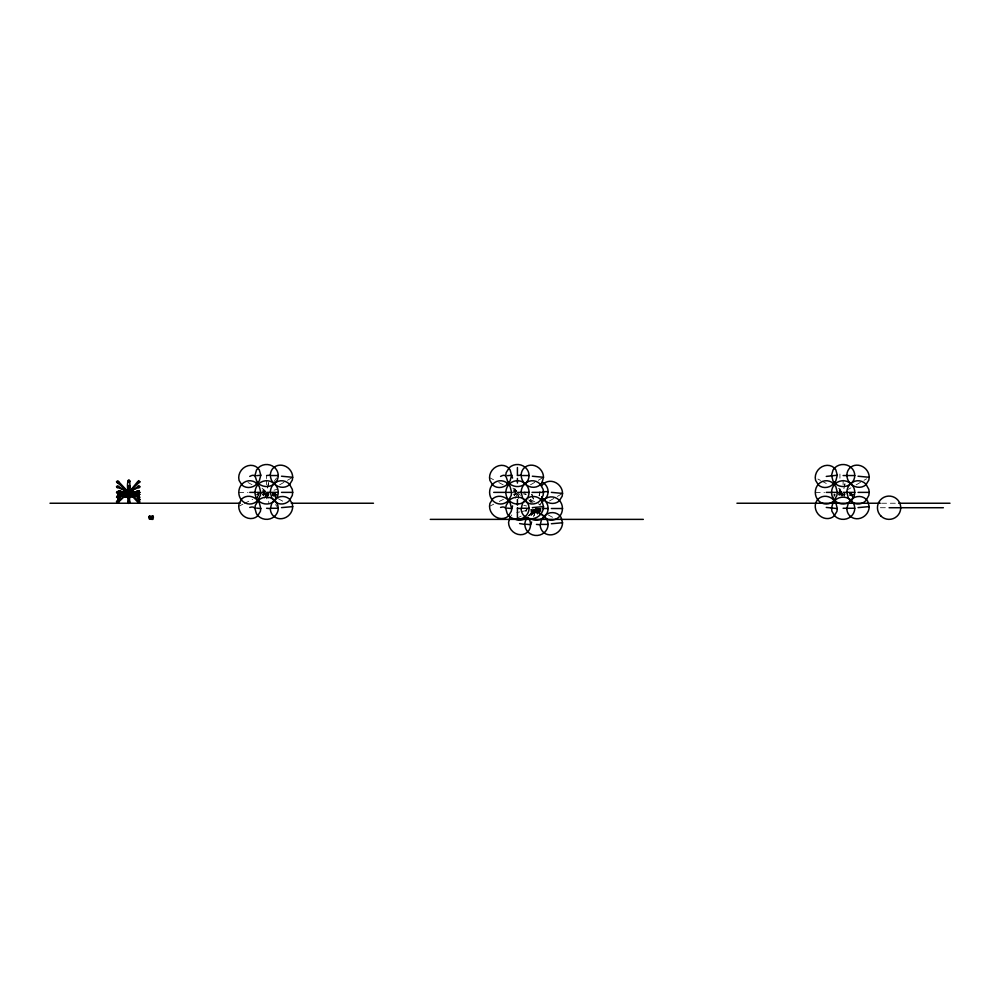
<?xml version="1.0" encoding="UTF-8"?>
<svg xmlns="http://www.w3.org/2000/svg" width="1000" height="1000" viewBox="0 0 1000 1000"><rect width="100%" height="100%" fill="white"/><g stroke="black" fill="none" stroke-linecap="round" stroke-linejoin="round"><path stroke-width="0.75" stroke-dasharray="5 3.75" d="M268.387 494.712L267.812 493.55L267.8 496.25M272.512 492.762L272.55 495.575L274.062 495.637L272.288 495.35M272.638 495.575L272.55 493.738L274.562 493.8C277.913 494.525 270.087 495.7 274.088 493.762M276.988 494.862C270.963 491.15 273.975 497.113 273.263 493.762M273.05 494.75C275.238 495.025 272.262 495.725 273.463 493.475M273.663 492.762L274.062 495.637M534.65 510.838L534.025 510.15L534.65 510.163M535.513 509.675L535.513 508.8L537.413 508.8L537.413 509.675M536.213 509.087L536.15 509.95L536.163 508.725M536.675 509.675L536.737 509.963M537.025 509.387L537.025 508.787M537.663 510.838L537.663 509.675L535.225 509.675M539.312 509.175L538.538 508.537M538.7 512.612L538.737 512.3M538.575 509.175L538.713 508.537M538.938 510.838L539.012 509.862M539.225 508.537L539.275 508.738M539.637 510.838L539.637 510.163L533.25 510.163M541.025 511.488L540.588 508.75M841.312 494.712L839.925 493.738L842.087 494.65M844.325 494.712L844.325 493.837M839.638 494.7L841.9 494.712L841.9 494.025L839.925 494.025L844.912 494.025L844.625 494.7M850.212 495.625L850.188 492.762M274.113 494.25L273.35 493.475M273.263 495.012L273.612 494.663M531.325 511.488L531.987 511.488L531.45 510.037M531.15 510.175L532.537 510.662L531.275 511.25M531.35 511.25L532.062 510.988L531.562 510.387M531.312 510.838L532.288 510.613M838.863 495L838.725 492.275M852.013 493.925C847.663 495.475 852.138 495.025 851.375 493.95M850.013 494.975L850.288 494.4M265.525 495.075L266.6 494.012L267.663 495.075M535.388 511.213C538.212 508.025 536.925 514.35 535.538 511.45M842.05 495.075L843.112 494.012L844.188 495.075M276.875 494.975C272.375 494.35 276.363 495.062 276.8 498.675M853.325 498.675C853.175 494.712 849.688 495.462 851.75 494.15L851.075 493.8M531.975 510.812C530.45 511.538 533.475 510.65 530.925 509.688L532.15 510.525L531.6 510.1M532.013 511.037L531.962 510.037M531.575 511.062L530.812 509.688M268.663 482.362L267.188 489.513L268.738 482.55M539.1 495.637L539.987 491.337M844.887 483.787L843.713 489.513L844.95 483.95M539.2 495.875L539.812 493.062M850.875 494.2L849.875 493.475L850.387 494.275M264.688 498.225L266.112 493.837M515.5 498.225L516.938 493.837M534.062 515.825L536.45 508.512L540.363 510.65M273.75 494.837L272.938 494.562L275.238 494.15M533.538 516.6L536.45 508.512L539.538 511.525M262.6 495.05L262.55 494.2M532.3 510.925L531.587 511.188M839.112 495.05L838.962 494.075M266.262 494.988L266.925 494.988M842.788 494.988L843.45 494.988M256.388 498.675L258.337 494.837L258.938 495.087M832.913 498.675L835.025 494.712L832.525 494.712M526.825 509.25L525.763 511M256.475 498.575L258.8 494.975L255.95 494.913M258.225 494.65L258.925 494.775M526.663 509.062L525.65 510.662L526.287 510.9M273.762 494.4L273.263 494.513M531.712 510.613L531.388 509.9M525.862 510.85L526.975 509.338M525.962 510.925L526.925 509.338M274.088 481.55L276.575 477.938M531.163 515.712L536.45 508.512L539.65 511.775M511.087 515.775L511.8 514.913M539.462 504.975L542.463 501.45M263.5 495.387L265.562 493.387M514.325 495.387L516.375 493.387M539.462 512.038L536.45 508.512L528.212 516.55A11.65 11.1 0 0 1 539.462 513.675M263.2 495.462L265.462 493.413L263.225 495.387M514.012 495.462L516.275 493.413L514.038 495.387M528.538 515.712L536.45 508.512L539.138 512.175M839.725 495.462L841.988 493.413M528.587 515.538L536.45 508.512L537.788 514.288M273.688 493.762L273.025 493.575M273.962 494L273.55 494.288M274.85 493.95L275.5 493.925M272.863 493.325L274.262 494.775L274.2 493.975M275 495.138L273.962 494.575M531.138 510.737L531.475 510.788M265.925 494.412L266.438 493.837M279.637 484.837L286.163 481.062M287.462 480.3L292.688 477.287M530.45 484.837L536.975 481.062M538.288 480.3L543.5 477.287M549.487 500.962L556.013 497.188M557.325 496.438L562.537 493.413M848.337 489.363L850.938 487.85M856.162 484.837L862.688 481.062M863.988 480.3L866.6 478.8M258.625 493.8L257.488 493.925L259.1 493.762M834.212 493.925L834.475 494.15M531.825 510.387L531.987 513M531.987 511.388L531.263 511.463M238.713 506.3L242.9 504.212M244.288 503.512L252.65 499.338M262.413 494.462L265.2 493.075M489.525 506.3L493.713 504.212M499.288 501.425L503.462 499.338M513.225 494.462L516.013 493.075M518.325 517.562L521.112 516.163M530.875 511.3L536.45 508.512L537.712 514.375M274.012 490.2L276.988 489.338M257.5 494.237L265.075 492.688M516.737 512.537L519.775 511.925M521.287 511.613L525.837 510.688M263.4 494.025L269.788 494.025M840.55 494.025L839.925 494.025L841.312 494.025M538.875 510.15L538.825 509.862M535.925 508.8L535.862 509.387M262.2 492.275L263.562 492.75M262.325 492.275L264.788 492.275L264.8 495.8M840.413 492.413L838.85 492.625L841.225 492.75M238.713 492.375L248.012 492.375M260.788 492.375L265.163 492.375M511.6 492.375L515.975 492.375M815.238 492.375L824.525 492.375M837.3 492.375L841.688 492.375M264.775 492.75L262.775 492.625M263.738 493.05L264.425 493.05M838.538 492.625C840.438 494.562 841.663 491.238 840.625 493.25M264.5 493.05L264 492.413M840.85 493.05L840.225 493.05M263.4 493.25L264.8 493.25L264.8 494.712L265.375 493.837M839.925 493.25L841.312 493.25M850.163 493.75L851.625 493.762M263.4 493.738L264.8 493.738M267.812 493.837L266.887 493.837L268.825 502.65M841.9 493.837L842.825 493.837M850.725 493.975L850.788 494.775L849.938 493.562M273.65 493.75L275.1 493.762M267.812 494.125L269.025 494.025L268.387 495.8L268.387 493.738M850.675 494.575L849.375 493.325M256 494.712L258.288 494.525M844.137 494.65L844.912 494.712L844.912 493.738M263.113 494.7L265.375 494.712M853.763 494.913L851.213 494.712L853.7 494.712M274.85 494.837L277.238 494.913M832.837 494.975L835.325 494.975M849.975 495.35L850.588 495.637L849.9 495.238M881.575 503.237L897.288 503.237M880.35 507.725L887.625 507.725M538.688 508.75L541.35 508.75M535.513 509.087L537.413 509.087M534.65 509.387L539.637 509.387M538.25 509.862L539.637 509.862M535.237 509.963L537.663 509.963M525.763 510.462L526.487 510.9M531.225 510.65L531.925 510.513M535.425 510.775L532.962 510.838L532.962 512.225L534.938 512.225L534.938 510.163M537.475 510.775L539.925 510.838L539.925 512.225L537.95 512.225L537.95 510.838M532.962 511.562L534.938 511.562M537.95 511.562L539.925 511.562M532.962 511.925L534.938 511.925M537.95 511.925L539.925 511.925M531.025 512.05L531.712 511.488M532.962 512.075L534.938 512.075M537.95 512.075L539.925 512.075M531.613 512.325L532.312 512.325M263.775 493.25L263.738 492.6M850.9 494.975L853.4 494.975M274.262 494.775L277.188 494.712M536.45 512.388L537.475 512.388L537.475 509.963M273.75 494.487L273.463 494.487M523.35 493.8L526.312 494.5M537.925 508.862L540.9 509.575M838.888 491.312L841.712 492.025M513.188 491.312L516 492.025M523.775 505.3L526.6 506.012M262.375 491.312L265.188 492.025M817.887 479.025L820.55 480.425M821.875 481.138L828.512 484.65M839.137 490.275L841.787 491.675M489.525 477.612L493.512 479.725M498.825 482.537L504.137 485.35M513.425 490.275L516.075 491.675M248.012 482.537L251.988 484.65M262.613 490.275L265.262 491.675M530.45 499.5L536.975 503.05M538.288 503.762L540.887 505.188M548.188 514.913L553.413 517.762M273.113 495.938L277.025 498.075M278.337 498.787L283.55 501.625M530.975 512.375L531.613 512.612L531.538 511.488L531.725 513M528.75 499.862L530.625 501.225A11.65 11.037 0 0 0 533.438 502.325M838.587 488.263L840.85 490.325M514.012 489.288L516.275 491.35M262.075 488.263L265.462 491.35M512.913 488.125L516.287 491.312M263.225 489.188L265.475 491.312M518.438 493.387L520.5 495.387M529.237 500.6L531.3 502.863M514.325 488.988L516.375 491.25M843.787 494.412L844.062 495.075M275.55 504.6L278.238 508.263M530.288 499.6L532.05 502.15M514.763 488.562L516.525 491.1M851.112 494.787L853.238 498.575M274.587 494.787L276.712 498.575M531.6 494.212L534.025 501.362M532.025 494.25L534.237 501.375M517.737 493.825L518.75 498.15M266.925 493.825L268.6 501.05M517.725 493.85L518.675 498.25M524.8 491.662L525.2 494.525M840.625 492.038L840.95 493.25M840.387 493.05L840.288 492.75M535.237 510.163L535.237 510.838M534.2 513L534.25 511.925M533.862 513L533.75 512.3M532.3 508.75L532.325 513M264.35 492.75L264.425 493.25M264.1 492.038L264.25 492.75M844.338 493.55L844.312 496.25M844.137 493.837L844.137 496.25M843.112 480.125L843.112 484.725M842.087 493.837L842.087 496.25M841.9 493.55L841.912 496.25M841.612 494.025L841.612 494.712M840.738 493.738L840.7 494.712L840.5 493.738M840.288 492.413L840.3 493.25M839.925 474.05L839.925 478.25M839.925 488.638L839.925 495.8M539.65 512.225L539.625 508.888L538.263 508.888L538.225 512.225M539.212 511.925L539.138 512.663M537.95 509.387L537.95 510.262M537.663 509.387L537.65 512.388L535.425 512.388L535.425 509.963M536.725 508.725L536.613 510.138M536.45 508.512L536.45 514.288M535.237 509.387L535.25 512.388M534.65 509.862L534.663 512.225M534.025 510.838L533.888 509.862L533.875 510.838M533.25 509.862L533.237 512.225M267.625 493.837L267.625 496.25M266.6 475.538L266.6 478.6M266.6 480.125L266.6 484.725M266.6 493.825L266.6 502.488M265.575 493.837L265.575 496.25M265.375 493.55L265.4 496.25M264.2 492.413L264.1 493.25M264.225 493.738L264.175 494.712M264.037 493.738L264.025 494.712M263.4 492.75L263.4 495.8M536.125 511.125L536.737 511.375L536.15 511.037M534.538 512.612L531.3 513L534.538 512.612M264.8 494.025L264.163 494.025L264.8 494.025"/><path stroke-width="1.5" d="M119.712 493.075L120.1 492.537L120.162 493.237M126.325 493.738L125.688 494.025L127.662 494.025L125.688 494.025L127.088 493.738M128.3 493.25L128.412 491.912L127.725 502.388L128.537 503.4L129.887 502.65L129.462 498.125M128.588 493.55C129.613 491.325 125.525 483.988 129.787 485.938C130.675 489.3 124.6 485.712 129.925 486.475C130.05 488 125.225 501.775 129.925 497.55C129.425 494.725 125.325 498.837 129.925 497.55C123.413 482.062 132.387 468.075 129.137 495.275M129.913 493.837L130.087 496.25L130.087 493.837L128.837 492.7M125.688 494.712L127.662 494.712L127.662 493.837L132.075 494.025L132.075 494.712L127.662 493.55L127.688 496.25L127.863 493.837M130.675 495.8L131.312 493.738M131.15 493.05L130.963 492.3L131.237 493.05M131.375 494.712L131.45 493.738M131.45 493.05L131.375 492.038M131.613 493.05L131.775 492.413M131.912 492.275L131.775 493.05L127.225 493.2M133.35 496.863L133.275 492.275M134.062 495.325C129.45 492.45 137.637 495.4 133.6 496.188L133.025 496.188M134.65 492.475L130.975 493.05L134.925 492.212C134 495.525 141.825 496.4 138.5 493.125L139.05 494.775M133.363 493.988C135.875 494.925 131.45 494.338 134.025 495.15M133.25 495.188L133.812 493.75M135.175 495.35L134.037 496.863L130.787 496.863M133.887 493.988L133.312 494.462M134.488 495.35L134.488 492.275M134.762 492.762L133.6 492.762M136.35 495.637L133.338 495.35L134.925 495.35L133.6 496.488M135.912 494.562L135.325 493.762L136.35 492.912M135.925 494.663L135.55 493.762M135.75 495.35L135.275 492.612L137.012 491.138L139.1 490.812L138.85 491.775M135.975 495.625C135.5 489.712 133.1 497.05 133.4 494.263C135.738 492.3 135.013 495.2 137.662 492.275L137.012 491.138M131.237 491.337L131.263 492.35M133.925 494.888L133.212 494.963L134.838 493.738L133.787 495.112L133.062 494.525L134.025 494.637M133.5 494.487L134.8 493.713L133.05 494.475M134.95 492.85L136.287 492.075L135.175 492.713L135.8 493.475M138.463 493.125C142.137 495.863 135.15 494.688 135.375 493.1C135.3 489.65 143.062 505.538 137.975 497.5M136.025 492.85L135.638 493.475M136.512 493.237L136.5 492.075L135.312 493.188M134.625 493.8L133.85 494.263M152.175 518.675C156.463 520.513 143.438 518.088 152.175 518.725M120.4 493.025L119.362 493.2C116.6 498.45 122.55 488.6 118.4 494.325L118.925 494.775C121.35 491.388 118.462 493.625 120.2 492.537M119.925 493.075L119.438 492.612L120.787 493.575M124.513 495.337C121.525 493.762 127.338 494.263 123.7 495.325M121.425 493.4L122.438 493.762L121.638 495.35L124.425 495.35L124.612 492.275L124.763 496.863L122.587 495.35C125.725 496 124.062 491.388 123.275 495.35M118.925 490.812L118.925 491.763L118.3 491.463L120.75 491.138L124.45 494.412M124.237 494.4L123.787 495.112L124.663 495.288M130.137 492.337C130.875 492.413 126.75 491.5 128.075 492.062M129.45 492.962L129.512 491.975L128.625 492.512M129.738 492.575L130.425 492.212L129.725 492.75M130.638 493.162L130.638 491.712M150.387 516.65C149.963 518.837 153.637 516.287 151.163 516.763M116.562 492.438C118.825 488.75 118.825 496.125 116.562 492.438L139.825 492.438C137.537 488.75 137.537 496.125 139.825 492.438M260.788 492.375L260.4 495.387L257.55 500.613A11.65 11.037 90 0 1 241.95 500.613C237.738 496.138 237.738 488.612 241.95 484.137A11.65 11.037 -90 0 1 255.263 482.287L259.3 486.55L260.788 492.375L256.562 492.375M511.6 492.375L511.225 495.387L508.363 500.613A11.65 11.037 -90 0 1 492.762 500.613C488.55 496.138 488.55 488.612 492.762 484.137A11.65 11.037 -90 0 1 506.075 482.287L510.112 486.55L511.6 492.375L507.375 492.375M837.3 492.375L836.925 495.387L834.075 500.613A11.65 11.037 90 0 1 818.462 500.613C814.25 496.138 814.25 488.612 818.462 484.137A11.65 11.037 -90 0 1 831.787 482.287L835.825 486.55L837.3 492.375L826.275 492.375M292.688 492.375L292.312 495.387L289.413 500.613A11.65 11.175 -90 0 1 275.938 502.463L271.85 498.2L270.35 492.375A11.65 11.175 -90 0 1 273.625 484.137L275.938 482.287A11.65 11.175 -90 0 1 289.413 484.137L292.312 489.363L292.688 492.375L281.512 492.375M543.5 492.375L543.125 495.387L540.225 500.613A11.65 11.175 -90 0 1 526.75 502.463L522.663 498.2L521.163 492.375A11.65 11.175 -90 0 1 524.438 484.137L526.75 482.287A11.65 11.175 -90 0 1 540.225 484.137L543.125 489.363L543.5 492.375L532.062 492.375M541.7 502.688A11.65 11.175 -90 0 1 543.475 500.275L545.788 498.425A11.65 11.175 -90 0 1 559.263 500.275C563.525 504.725 563.525 512.288 559.263 516.75A11.65 11.175 -90 0 1 545.788 518.6L541.7 514.338M869.212 492.375L868.825 495.387L865.938 500.613A11.65 11.175 -90 0 1 852.45 502.463L848.363 498.2L846.875 492.375A11.65 11.175 -90 0 1 850.138 484.137L852.45 482.287A11.65 11.175 -90 0 1 865.938 484.137L868.825 489.363L869.212 492.375L858.037 492.375M139.825 486.775C139.838 488.387 137.287 487.85 137.75 486.388C138.8 484.087 141.713 488.275 137.713 486.675L116.562 501.763L116.862 502.537L117.875 502.9L118.65 501.962L116.862 501.037L116.562 501.763L118.65 501.962L139.825 481.775L138.775 480.637L137.75 481.85L139.512 482.488L139.825 481.775L137.713 481.575L128.825 492.438L118.65 497.337C113.6 492.912 122.638 500.55 116.562 497.225L138.45 487.488M260.788 475.225L259.3 480.9L255.263 485.375A11.65 10.45 -46.6 0 1 241.95 485.075L239.088 480.438L238.713 477.612A11.65 10.45 -46.6 0 1 245.525 466.688A11.65 10.45 -46.6 0 1 257.55 467.775L259.3 469.862L260.788 475.225L256.562 475.688M837.3 475.225L835.825 480.9L831.787 485.375A11.65 10.45 -46.6 0 1 818.462 485.075L815.612 480.438L815.238 477.612A11.65 10.45 -46.6 0 1 822.05 466.688A11.65 10.45 -46.6 0 1 834.075 467.775L835.825 469.862L837.3 475.225L826.275 476.425M127.3 492.55L128.038 492.125L127.513 492.825M127.938 492.575L127.7 491.337M129.913 495.35L129.812 494.55M270.35 508.612L271.85 502.925L275.938 498.5A11.65 10.65 -44.4 0 1 289.413 499.05L292.312 503.775L292.688 506.613A11.65 10.65 -44.4 0 1 275.938 517.725L273.625 516.175A11.65 10.65 -44.4 0 1 270.35 508.612L266.6 508.263M278.238 492.375C278.212 497.525 274.575 502.275 269.613 503.625A11.65 11.65 0 0 1 258.363 500.613C253.038 495.5 254.312 485.863 260.775 482.287A11.65 11.65 0 0 1 272.413 482.287L274.825 484.137A11.65 11.65 0 0 1 278.238 492.375L271.6 492.375M521.163 508.612L522.663 502.925L526.75 498.5A11.65 10.65 -44.4 0 1 540.225 499.05L542 501.2L543.5 506.613A11.65 10.65 -44.4 0 1 526.75 517.725L524.438 516.175A11.65 10.65 -44.4 0 1 521.163 508.612L517.413 508.263M529.062 492.375C529.025 497.525 525.388 502.275 520.425 503.625A11.65 11.65 0 0 1 509.175 500.613C503.862 495.5 505.125 485.863 511.587 482.287A11.65 11.65 0 0 1 523.237 482.287L525.65 484.137A11.65 11.65 0 0 1 529.062 492.375L522.413 492.375M540.2 524.75L541.7 519.062L545.788 514.625A11.65 10.65 -44.4 0 1 559.263 515.188L561.038 517.325L562.537 522.75A11.65 10.65 -44.4 0 1 545.788 533.862L543.475 532.3A11.65 10.65 -44.4 0 1 540.2 524.75L536.45 524.4M542.275 498.425L544.688 500.275A11.65 11.65 0 0 1 548.1 508.512C548.062 513.663 544.425 518.4 539.462 519.763A11.65 11.65 0 0 1 530.625 518.6M846.875 508.612L848.363 502.925L852.45 498.5A11.65 10.65 -44.4 0 1 865.938 499.05L867.712 501.2L869.212 506.613A11.65 10.65 -44.4 0 1 852.45 517.725L850.138 516.175A11.65 10.65 -44.4 0 1 846.875 508.612L846.787 508.263M854.762 492.375C854.737 497.525 851.1 502.275 846.125 503.625A11.65 11.65 0 0 1 834.875 500.613C829.562 495.5 830.837 485.863 837.288 482.287A11.65 11.65 0 0 1 848.938 482.287L851.35 484.137A11.65 11.65 0 0 1 854.762 492.375L843.112 492.375M260.788 508.562L260.4 511.388L257.55 516.075A11.65 10.512 48.2 0 1 245.525 517.25A11.65 10.512 48.2 0 1 238.713 506.3L239.088 503.462L241.95 498.775A11.65 10.512 48.2 0 1 257.55 500.375L259.3 502.85L260.788 508.562L256.562 508.125M837.3 508.562L836.925 511.388L834.075 516.075A11.65 10.512 48.2 0 1 819.55 515.55A11.65 10.512 48.2 0 1 816.712 500.9L818.462 498.775A11.65 10.512 48.2 0 1 834.075 500.375L835.825 502.85L837.3 508.562L826.275 507.425M292.688 477.287L292.312 480.1L289.413 484.775A11.65 10.575 42.7 0 1 275.938 485.25L273.625 483.275A11.65 10.575 42.7 0 1 273.625 467.675L275.938 466.138A11.65 10.575 42.7 0 1 292.688 477.287L281.512 476.225M543.5 477.287L542 482.663L540.225 484.775A11.65 10.575 42.7 0 1 526.75 485.25L524.438 483.275A11.65 10.575 42.7 0 1 524.438 467.675L526.75 466.138A11.65 10.575 42.7 0 1 543.5 477.287L532.337 476.225M541.7 485.925A11.65 10.575 42.7 0 1 543.475 483.8L545.788 482.275A11.65 10.575 42.7 0 1 562.537 493.413L562.163 496.238L559.263 500.913A11.65 10.575 42.7 0 1 545.788 501.388L543.475 499.412A11.65 10.575 42.7 0 1 541.7 496.95M869.212 477.287L868.825 480.1L865.938 484.775A11.65 10.575 42.7 0 1 852.45 485.25L850.138 483.275A11.65 10.575 42.7 0 1 850.138 467.675L852.45 466.138A11.65 10.575 42.7 0 1 869.212 477.287L858.037 476.225M254.95 508.263L255.338 505.387L258.363 500.412A11.65 11.1 0 0 1 269.613 497.537C274.425 498.787 278.2 503.225 278.238 508.263A11.65 11.1 0 0 1 274.825 516.112L272.413 517.888A11.65 11.1 0 0 1 258.363 516.112C253.962 513 257.475 504.975 249.75 507.425M505.763 508.263L506.163 505.387L509.175 500.412A11.65 11.1 0 0 1 520.425 497.537C525.25 498.787 529.025 503.225 529.062 508.263A11.65 11.1 0 0 1 525.65 516.112L523.237 517.888A11.65 11.1 0 0 1 509.175 516.112C504.787 513 508.288 504.975 500.562 507.425M539.462 513.675C544.288 514.913 548.062 519.362 548.1 524.4A11.65 11.1 0 0 1 544.688 532.25L542.275 534.012A11.65 11.1 0 0 1 528.212 532.25C524.012 528.337 523.688 521.15 527.8 517.062C531.462 521.275 531.638 528.312 527.4 532.212A11.65 10.512 48.2 0 1 515.375 533.387A11.65 10.512 48.2 0 1 508.562 522.425L510.05 517.025M831.462 508.263L833.025 502.713L834.875 500.412A11.65 11.1 0 0 1 846.125 497.537C850.95 498.787 854.725 503.225 854.762 508.263A11.65 11.1 0 0 1 851.35 516.112L848.938 517.888A11.65 11.1 0 0 1 834.875 516.112L831.862 511.138L831.675 507.975M254.95 475.538L256.5 470.012L258.363 467.725A11.65 11.037 0 0 1 272.413 465.975L274.825 467.725A11.65 11.037 0 0 1 274.825 483.338L272.413 485.087A11.65 11.037 0 0 1 260.775 485.087C253.837 483.2 258.15 471.625 249.75 476.425M505.763 475.538L506.163 472.675L509.175 467.725A11.65 11.037 0 0 1 523.237 465.975L525.65 467.725A11.65 11.037 0 0 1 525.65 483.338L523.237 485.087A11.65 11.037 0 0 1 511.587 485.087C504.65 483.2 508.975 471.625 500.562 476.425M831.462 475.538L833.025 470.012L834.875 467.725A11.65 11.037 0 0 1 848.938 465.975L851.35 467.725A11.65 11.037 0 0 1 851.35 483.338L848.938 485.087A11.65 11.037 0 0 1 837.288 485.087L833.025 481.05L831.675 475.838M119.375 492.775C115.962 494.25 121.25 497.938 122.837 492.212L126.638 492.275L124.862 492.413M121 492.537C124.987 491.138 119.738 494.4 119.987 492.5M124.15 494.663L124.113 493.988M118.1 499.7L122.362 492.275L121.287 494.338M118.2 494.325L120.688 494.325C122.9 494.162 121.7 493.713 121.35 493.975M121.125 494.025L122.2 492.512L121.125 494.2M121.312 494.087L122.475 493.1M121.412 492.7C122.662 492.038 121.662 492.537 122.85 493.938L124.225 495.312L124.05 496.863M122.013 495.35L122.25 492.663L121.788 493.762M123.275 493.512L124.2 495.075M123.7 494.963L124.362 494.263L123.162 493.512M270.35 475.163L266.6 475.538M521.163 475.163L517.413 475.538M133.363 494L135.488 492.375L136.3 493.075M135.363 492.812L136.325 492.55L136.962 494.137M136 492.962L135.875 492.25M137.887 491.512L137.662 490.812L138.837 490.812M138.175 497.5C141.275 504.312 138.3 493.762 136.537 495.087M134.188 494.787L136.85 493.8M123.488 495.6L121.412 495.637L122.163 494.75M512.562 505.863L511.225 511.388L508.363 516.075A11.65 10.512 48.2 0 1 496.337 517.25A11.65 10.512 48.2 0 1 489.525 506.3L489.9 503.462L492.762 498.775A11.65 10.512 48.2 0 1 508.363 500.375L510.112 502.85L511.6 508.562L507.375 508.125M531.6 521.987L530.638 524.688L526.413 524.263M123.375 493.55C122.325 493.462 124.688 495.737 124.412 494.05M127.963 494.55L128.613 496.1M122.112 492.562L122.15 492.1M124.225 495.037L122.925 493.738L123.875 493.988M121.163 493.975L121.862 492.65M120.688 494.325L121.525 492.55M135.762 492.962L136.725 492.612M120.738 494.913L118.05 499.825L120.887 494.787L118 499.787L120.787 494.712L118.088 494.538M133.562 494.925L136.725 493.575M119.575 491.438L120.312 491.138L119.575 491.438C119.763 492.375 120.9 491.012 118.562 491.45M119.362 491.45L119.65 492.275L120.113 490.812M119.825 492.275L120.75 491.138M121.562 493.762L122.375 493.15M122.438 492.612L121.838 493.75L120.1 492.275M122.812 492.938L121.762 494.075L123.225 493.938M122.75 493.762L123.3 493.125L124.6 494L123.012 493.3M118.287 494.712L119.262 493.125M150.4 516.812L151.125 517.025M524.8 524.4L519.6 523.562M121.025 492.212L121.725 492.163M130.037 492.587C125 491.4 129.787 495.175 130.037 492.225M137.825 491.763L137.825 490.812L138.038 491.488M132.075 493.738C128.925 494.812 131.3 487.625 130.675 494.712M149.438 517.888L149.438 516.15L152.963 516.15L152.963 517.888L149.438 517.888L149.438 516.15M152.963 516.15C152.487 517.737 154.225 518.025 152.963 516.3M139.2 491.45L138.688 491.962M126.587 492.2L127.125 491.575L127.212 492.725L127.225 491.675M130.5 493.088L130.5 491.788M149.438 516.3L148.812 517.025L149.588 517.675M149.588 516.362L149.288 517.312M139.675 494.538L136.975 494.712L139.762 499.787L136.875 494.787L139.713 499.825M136.375 493.762L135.175 492.938L135.838 492.7M137.075 494.325L136.55 494.775L135.338 493.325M135.412 493.325L135.55 492.612M136.95 493.162L135.825 494.125L134.45 493.125M127.625 492.25L127.7 493.05M129.412 496L130.087 495.562M542.275 501.225L544.688 499.462A11.65 11.037 0 0 0 544.688 483.862L542.275 482.113M133.8 494.025L134.787 493.663L133.65 494.05M135.312 492.45L136.15 492.088M118.637 492.275L120.375 493.762L122.225 493.575L121.125 492.912M133.812 495.312L133.038 494.787M507.375 475.688L511.6 475.225L512.562 478.088M281.512 507.612L292.688 506.613M532.337 507.612L543.5 506.613M551.375 523.75L562.537 522.75M858.037 507.612L869.212 506.613M122.15 493.475L121.788 495.625M123 492.762L124.425 492.762L123 492.212M125.688 494.025L126.325 494.025M271.6 475.538L278.238 475.538M522.413 475.538L529.062 475.538M843.112 475.538L854.762 475.538M137.463 491.138L139.125 492.275L135.938 493.75M129.588 491.475L131.488 491.337L131.488 493.3M126.525 491.575L131.237 491.575M542.775 491.662L548.1 491.662M129.375 492.075L128.387 491.575M122.837 492.212L124.3 492.275L124.425 496.863M130.037 492.3L128.25 491.725M131.738 492.6L133.6 492.275M249.75 492.375L255.15 492.375M266.6 492.375L270.35 492.375M493.713 492.375L505.962 492.375M517.413 492.375L521.163 492.375M124.9 492.6L126.562 492.75L126.525 491.337M121.363 493.363L122.625 493.325M125.688 493.25L132.075 493.25M135.025 493.762L134.65 493.512M123.875 494.05L122.65 493.938L123.65 495M130.675 494.025L132.075 494.025M136.625 493.975L135.925 492.688L136.662 494.087M122.438 494.35L122.013 494.637M136.188 494.237L135.488 493.1M127.863 494.65L125.4 494.7L125.4 496.087L128.887 496.25M133.038 494.663L133.988 494.5M118.188 494.875L121.1 494.975M125.4 495.438L127.375 495.438M130.387 495.438L132.363 496.087L130.387 495.938M122.587 495.913L124.738 496.188M125.4 495.8L127.375 495.8M130.387 495.8L132.363 495.8M134.925 495.575L133.787 495.913M126.163 496.488L126.975 496.488M126.562 496.525L124.162 496.863M123.737 496.863L126.975 496.863M130.787 496.488L134.037 496.575M133.6 496.863L133.025 492.275L133.787 492.275M50 503.237L240.25 503.237M291.312 503.237L373.475 503.237M736.938 503.237L880.238 503.237M898.675 503.237L950 503.237M889.075 507.725L943.375 507.725M271.6 508.263L278.238 508.263M522.413 508.263L529.062 508.263M843.112 508.263L854.762 508.263M542.775 508.512L548.1 508.512M551.375 508.512L562.537 508.512M149.537 517.775L152.863 517.775M150.363 518.15L152.025 518.15M430.275 519.375L643.325 519.375M541.45 524.4L548.1 524.4M126.463 494.025L127.088 494.025M139.475 494.712L137.188 494.525M551.375 492.362L562.537 493.413M128.312 492.837L128.613 492.075M135.887 492.1L136.287 492.75M129.137 492.512L128.588 493.837M121.625 492.088L122.45 492.45M121.388 493.762L122.163 494.075M138.512 492.337L139.362 494.325L138.85 494.775L137.988 493.363M138.438 492.575L139.562 494.325M134.662 493.125L135.113 493.938M129.637 492.325L129.675 491.475M517.413 467.512L517.413 475.288M517.413 478.413L517.413 483.062M517.413 499.462L517.413 505.138M517.413 507.9L517.413 518.763M132.062 492.75L132.088 496.087M130.662 495.438L130.662 496.087M130.387 494.7L130.387 496.087M130.062 491.337L130.062 493.05M129.8 491.337L129.8 493.05M129.375 491.575L129.462 493.25M129.162 492.3L129.162 493.837M128.887 492.3L128.825 500.188M128.312 492.65L128.312 493.837M127.963 493.05L127.963 491.337L126.275 491.337L126.275 493.3M127.375 494.7L127.375 496.087M127.088 493.25L127.1 496.087M126.425 492.413L126.388 493.25M126.463 493.738L126.388 494.712M126.125 492.413L126.062 493.25M125.688 492.75L125.675 496.087M525.112 518.6A11.65 11.037 90 0 1 514.087 518.6M133.1 494.588L134.475 494.738L133.2 494.613M116.6 486.575C117.9 490.613 119.65 483.488 116.6 486.575M137.75 497.1C139.062 501.188 140.863 494.05 137.75 497.1M116.6 481.65C117.963 485.475 119.6 478.488 116.6 481.65M137.75 501.788C139.113 505.7 140.812 498.675 137.75 501.788M511.6 475.225L510.112 480.9L506.075 485.375A11.65 10.45 -46.6 0 1 492.762 485.075L489.9 480.438L489.525 477.612A11.65 10.45 -46.6 0 1 496.337 466.688A11.65 10.45 -46.6 0 1 508.363 467.775L510.112 469.862L511.6 475.225M127.762 502.113C131.425 504.2 129.238 499.688 127.762 502.113M129.925 481.213C129.375 483.95 125.35 479.938 129.925 481.213M118.65 481.688L116.562 481.912L139.825 501.887L137.713 502.062L118.65 481.688M118.65 486.737L116.562 486.85L139.825 497.3L137.713 497.388L118.65 486.737M880.85 515.962A11.65 11.65 0 0 0 900.337 510.737A11.65 11.65 0 0 0 886.062 496.475A11.65 11.65 0 0 0 880.85 515.962"/></g></svg>
